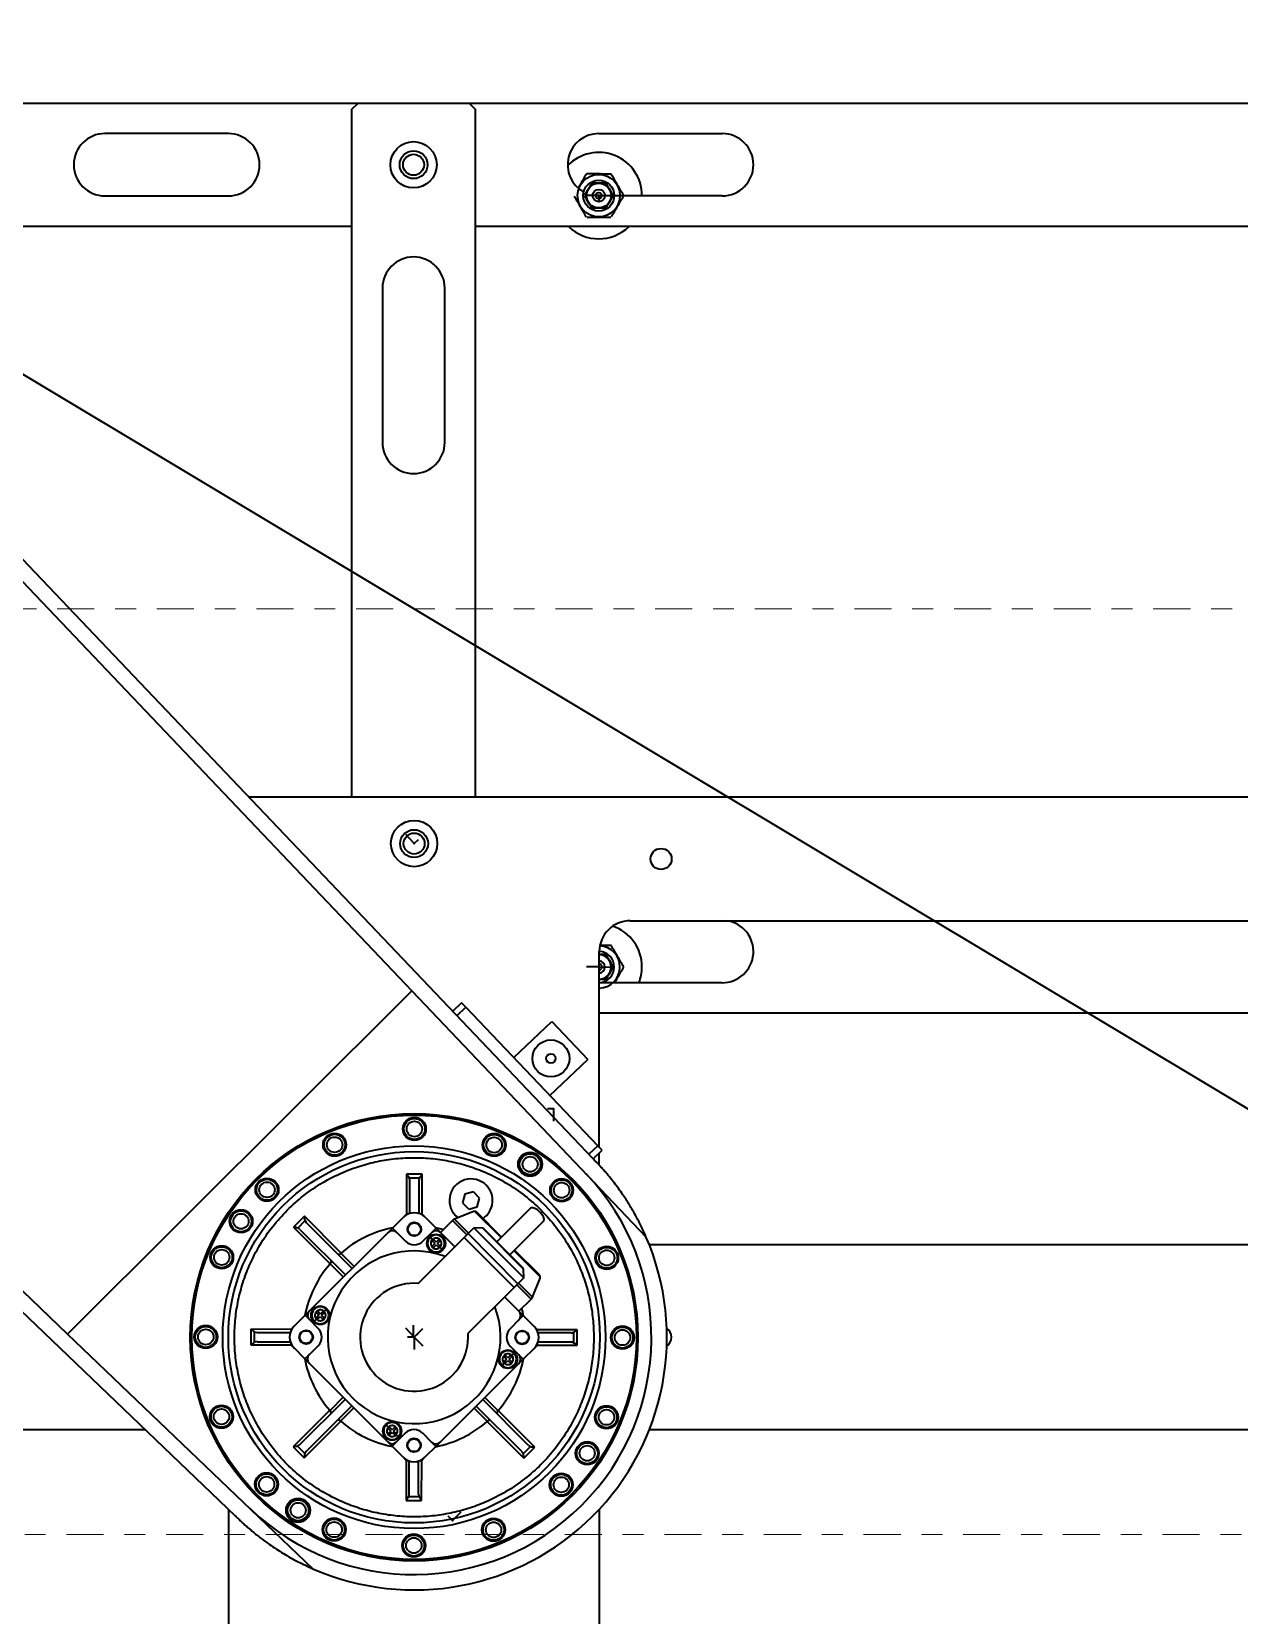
# Model space of a CAD drawing. Header units: millimetres. Extents: x -1052 to 3351, y 0 to 2015.
# Drawn here: x -244.55 to -238.76, y 1709.02 to 1716.61 of the extents above; entities that cross this region are included whole.
import ezdxf

# ---------------------------------------------------------------- set-up
doc = ezdxf.new("R2010")
doc.units = ezdxf.units.MM
doc.linetypes.add('点画线', pattern=[18, 12, -2, 2, -2])
for name, color, linetype, lineweight in [('AM_6', 2, 'Continuous', 35), ('中心线层', 7, '点画线', 18), ('粗实线层', 7, 'Continuous', 35)]:
    doc.layers.add(name, color=color, linetype=linetype, lineweight=lineweight)

# ---------------------------------------------------------------- blocks, each defined once
blk = doc.blocks.new('22_1')
at = {"layer": '中心线层', "color": 0}
for p, q in [((243891.16, 21105.41), (242885.16, 21105.41)), ((243888.16, 20805.41), (242888.16, 20805.41))]:
    blk.add_line(p, q, dxfattribs=at)
blk = doc.blocks.new('23_1')
at = {"layer": '粗实线层'}
blk.add_line((243888.16, 21405.41), (242888.16, 20805.41), dxfattribs=at)
blk.add_blockref('22_1', (0, 0), dxfattribs=at)

msp = doc.modelspace()

# ---------------------------------------------------------------- linework, layer by layer
at = {"layer": 'AM_6'}
for p, q in [((-249.2839, 1718.9037), (-242.7279, 1712.0151)), ((-241.859, 1711.2094), (-249.1962, 1718.9189)), ((-251.5831, 1717.1635), (-243.5749, 1709.4984)), ((-244.3781, 1710.3695), (-251.3946, 1717.0855)), ((-246.6759, 1716.2707), (-242.9859, 1716.2707)), ((-243.0154, 1716.2411), (-242.9859, 1716.2707)), ((-243.0154, 1712.9425), (-243.0154, 1716.2411)), ((-242.9859, 1716.2707), (-242.4534, 1716.2707)), ((-242.4534, 1716.2707), (-237.365, 1716.2707)), ((-242.4534, 1716.2707), (-242.4238, 1716.2411)), ((-242.4238, 1716.2411), (-242.4238, 1712.9425)), ((-243.6071, 1716.1242), (-244.1988, 1716.1242)), ((-241.8321, 1716.1242), (-241.2404, 1716.1242)), ((-241.8833, 1715.8566), (-241.9004, 1715.827)), ((-241.8662, 1715.8861), (-241.8833, 1715.8566)), ((-241.832, 1715.8861), (-241.8662, 1715.8861)), ((-241.7978, 1715.886), (-241.832, 1715.8861)), ((-241.7808, 1715.8564), (-241.7978, 1715.886)), ((-241.7638, 1715.8268), (-241.7808, 1715.8564)), ((-244.1988, 1715.8254), (-243.6071, 1715.8254)), ((-241.9004, 1715.827), (-241.8834, 1715.7974)), ((-241.8321, 1715.8269), (-241.8906, 1715.827)), ((-241.8834, 1715.7974), (-241.8663, 1715.7678)), ((-241.8663, 1715.7678), (-241.8322, 1715.7677)), ((-241.8321, 1715.8254), (-241.8469, 1715.8262)), ((-241.8322, 1715.7677), (-241.798, 1715.7677)), ((-241.8321, 1715.8269), (-241.8321, 1715.7976)), ((-241.8321, 1715.8269), (-241.8321, 1715.7976)), ((-241.8321, 1715.8269), (-241.7736, 1715.8268)), ((-241.8174, 1715.8254), (-241.8321, 1715.8254)), ((-241.798, 1715.7677), (-241.7809, 1715.7973)), ((-241.7809, 1715.7973), (-241.7638, 1715.8268)), ((-241.2404, 1715.8254), (-241.7582, 1715.8254)), ((-243.0154, 1715.679), (-246.1128, 1715.679)), ((-237.3945, 1715.679), (-242.4238, 1715.679)), ((-242.869, 1715.3832), (-242.869, 1714.6436)), ((-242.5702, 1714.6436), (-242.5702, 1715.3832)), ((-236.8298, 1712.9425), (-243.5084, 1712.9425)), ((-242.717, 1712.7206), (-242.7563, 1712.764)), ((-242.717, 1712.7206), (-242.6953, 1712.7403)), ((-241.6816, 1712.3508), (-237.5398, 1712.3508)), ((-241.8295, 1711.2642), (-241.8295, 1712.2029)), ((-241.7978, 1712.1881), (-241.8295, 1712.1881)), ((-241.7808, 1712.1585), (-241.7978, 1712.1881)), ((-241.8321, 1712.129), (-241.8906, 1712.129)), ((-241.8321, 1712.129), (-241.8321, 1712.0997)), ((-241.8321, 1712.129), (-241.8321, 1712.0997)), ((-241.8321, 1712.129), (-241.7736, 1712.1289)), ((-241.7809, 1712.0993), (-241.7638, 1712.1289)), ((-241.7638, 1712.1289), (-241.7808, 1712.1585)), ((-241.8295, 1712.0698), (-241.798, 1712.0697)), ((-241.2404, 1712.0535), (-241.8295, 1712.0535)), ((-241.798, 1712.0697), (-241.7809, 1712.0993)), ((-244.3781, 1710.3695), (-242.7279, 1712.0151)), ((-242.7279, 1712.0151), (-241.6058, 1710.8361)), ((-242.4892, 1711.9574), (-242.5321, 1711.9166)), ((-242.5117, 1711.8952), (-242.4688, 1711.936)), ((-242.4688, 1711.936), (-242.4892, 1711.9574)), ((-242.4688, 1711.936), (-241.8366, 1711.2717)), ((-237.3945, 1711.9071), (-241.8295, 1711.9071)), ((-242.2394, 1711.6949), (-242.0572, 1711.8683)), ((-242.0572, 1711.8683), (-241.8839, 1711.6861)), ((-242.066, 1711.5127), (-241.8839, 1711.6861)), ((-242.0489, 1711.4485), (-242.0782, 1711.4485)), ((-242.0489, 1711.4485), (-242.0489, 1711.3899)), ((-241.8366, 1711.2717), (-241.8794, 1711.2309)), ((-241.8593, 1711.2092), (-241.859, 1711.2094)), ((-241.859, 1711.2094), (-241.8162, 1711.2502)), ((-241.8162, 1711.2502), (-241.8366, 1711.2717)), ((-241.8295, 1711.1782), (-241.8295, 1711.2376)), ((-242.7528, 1711.136), (-242.7531, 1710.9445)), ((-242.6789, 1711.1359), (-242.7528, 1711.136)), ((-242.6792, 1710.9444), (-242.6789, 1711.1359)), ((-242.741, 1711.1183), (-242.6907, 1711.1182)), ((-242.7383, 1710.9475), (-242.7381, 1711.1064)), ((-242.6937, 1711.1063), (-242.6939, 1710.9474)), ((-242.4332, 1711.0507), (-242.4745, 1711.0397)), ((-242.4031, 1711.0205), (-242.4332, 1711.0507)), ((-242.4745, 1711.0397), (-242.4856, 1710.9985)), ((-242.4856, 1710.9985), (-242.4554, 1710.9683)), ((-242.4554, 1710.9683), (-242.4142, 1710.9793)), ((-242.4142, 1710.9793), (-242.4031, 1711.0205)), ((-242.3207, 1710.8118), (-242.1593, 1710.9727)), ((-243.243, 1710.9338), (-243.2954, 1710.8816)), ((-243.2745, 1710.8774), (-243.2388, 1710.9129)), ((-243.0672, 1710.7575), (-243.243, 1710.9338)), ((-243.2326, 1710.9024), (-243.0146, 1710.6838)), ((-242.8208, 1710.8771), (-242.7685, 1710.9293)), ((-242.7532, 1710.9445), (-242.7685, 1710.9293)), ((-242.7453, 1710.9449), (-242.7532, 1710.9445)), ((-242.6791, 1710.9444), (-242.687, 1710.9449)), ((-242.6639, 1710.9291), (-242.6791, 1710.9444)), ((-242.6639, 1710.9291), (-242.6116, 1710.8768)), ((-242.5327, 1710.9137), (-242.5908, 1710.8558)), ((-242.5279, 1710.9185), (-242.5327, 1710.9137)), ((-242.5327, 1710.9137), (-242.4642, 1710.8451)), ((-242.5234, 1710.9203), (-242.5279, 1710.9185)), ((-242.4323, 1710.9566), (-242.5234, 1710.9203)), ((-242.4564, 1710.853), (-242.5234, 1710.9203)), ((-242.4258, 1710.9576), (-242.3005, 1710.8319)), ((-242.2979, 1710.8345), (-242.4164, 1710.9533)), ((-242.0966, 1710.9099), (-242.258, 1710.749)), ((-243.2954, 1710.8816), (-243.1196, 1710.7053)), ((-243.264, 1710.8711), (-243.046, 1710.6525)), ((-243.2189, 1710.4802), (-242.8418, 1710.8562)), ((-242.8418, 1710.8562), (-242.8208, 1710.8771)), ((-242.8208, 1710.8771), (-242.7999, 1710.8561)), ((-242.7999, 1710.8561), (-242.7582, 1710.8142)), ((-242.6979, 1710.6121), (-242.4767, 1710.8327)), ((-242.6745, 1710.8141), (-242.6326, 1710.8559)), ((-242.6326, 1710.8559), (-242.6116, 1710.8768)), ((-242.6243, 1710.8224), (-242.6306, 1710.8161)), ((-242.6117, 1710.8098), (-242.6243, 1710.8224)), ((-242.5992, 1710.8224), (-242.6117, 1710.8098)), ((-242.6116, 1710.8768), (-242.5908, 1710.8558)), ((-242.5929, 1710.8161), (-242.5992, 1710.8224)), ((-242.5908, 1710.8558), (-242.5223, 1710.7872)), ((-242.4767, 1710.8327), (-242.4587, 1710.8507)), ((-242.4767, 1710.8327), (-242.2376, 1710.5928)), ((-242.4587, 1710.8507), (-242.4303, 1710.879)), ((-242.2195, 1710.6108), (-242.4587, 1710.8507)), ((-242.4303, 1710.879), (-242.1911, 1710.6391)), ((-242.3884, 1710.8768), (-242.4303, 1710.879)), ((-242.3884, 1710.8768), (-242.1932, 1710.6811)), ((-242.3827, 1710.874), (-242.196, 1710.6868)), ((-243.0679, 1710.7569), (-243.0672, 1710.7575)), ((-243.0049, 1710.6935), (-243.0679, 1710.7569)), ((-242.6306, 1710.8161), (-242.618, 1710.8036)), ((-242.618, 1710.8036), (-242.6306, 1710.791)), ((-242.6306, 1710.791), (-242.6243, 1710.7847)), ((-242.6243, 1710.7847), (-242.6118, 1710.7973)), ((-242.6118, 1710.7973), (-242.5992, 1710.7847)), ((-242.6055, 1710.8035), (-242.5929, 1710.8161)), ((-242.5929, 1710.791), (-242.6055, 1710.8035)), ((-242.5992, 1710.7847), (-242.5929, 1710.791)), ((-242.2378, 1710.769), (-242.1125, 1710.6434)), ((-242.1168, 1710.6528), (-242.2353, 1710.7716)), ((-237.5398, 1710.7977), (-241.5899, 1710.7977)), ((-243.1196, 1710.7053), (-243.119, 1710.706)), ((-243.119, 1710.706), (-243.0557, 1710.6428)), ((-242.1911, 1710.6391), (-242.1932, 1710.6811)), ((-242.2376, 1710.5928), (-242.4588, 1710.3722)), ((-242.2195, 1710.6108), (-242.2376, 1710.5928)), ((-242.2251, 1710.6053), (-242.1567, 1710.5367)), ((-242.1911, 1710.6391), (-242.2195, 1710.6108)), ((-242.1501, 1710.5459), (-242.2172, 1710.6131)), ((-242.1501, 1710.5459), (-242.1136, 1710.6369)), ((-242.2832, 1710.5473), (-242.2148, 1710.4787)), ((-242.2148, 1710.4787), (-242.1567, 1710.5367)), ((-242.1567, 1710.5367), (-242.1519, 1710.5414)), ((-242.1519, 1710.5414), (-242.1501, 1710.5459)), ((-243.2922, 1710.4071), (-243.2398, 1710.4593)), ((-243.2398, 1710.4593), (-243.2189, 1710.4802)), ((-243.2189, 1710.4383), (-243.2398, 1710.4593)), ((-243.1791, 1710.478), (-243.1854, 1710.4717)), ((-243.1854, 1710.4717), (-243.1729, 1710.4592)), ((-243.1729, 1710.4592), (-243.1854, 1710.4466)), ((-243.1854, 1710.4466), (-243.1792, 1710.4404)), ((-243.1792, 1710.4404), (-243.1666, 1710.4529)), ((-243.1666, 1710.4654), (-243.1791, 1710.478)), ((-243.154, 1710.478), (-243.1666, 1710.4654)), ((-243.1666, 1710.4529), (-243.1541, 1710.4403)), ((-243.1603, 1710.4592), (-243.1477, 1710.4717)), ((-243.1478, 1710.4466), (-243.1603, 1710.4592)), ((-243.1541, 1710.4403), (-243.1478, 1710.4466)), ((-243.1477, 1710.4717), (-243.154, 1710.478)), ((-242.2148, 1710.4787), (-242.1939, 1710.4578)), ((-242.1939, 1710.4578), (-242.2148, 1710.4369)), ((-242.1939, 1710.4578), (-242.1416, 1710.4054)), ((-243.2023, 1709.2442), (-244.3781, 1710.3695)), ((-243.499, 1710.392), (-243.4991, 1710.3181)), ((-243.3074, 1710.3918), (-243.499, 1710.392)), ((-243.4813, 1710.3299), (-243.4813, 1710.3802)), ((-243.4694, 1710.3772), (-243.3105, 1710.377)), ((-243.3074, 1710.3918), (-243.3079, 1710.3839)), ((-243.2922, 1710.4071), (-243.3074, 1710.3918)), ((-243.1771, 1710.3964), (-243.2189, 1710.4383)), ((-242.717, 1710.3539), (-242.7563, 1710.3973)), ((-242.7196, 1710.3539), (-242.7196, 1710.4125)), ((-242.717, 1710.3539), (-242.6755, 1710.3953)), ((-242.717, 1710.3539), (-242.6963, 1710.3746)), ((-242.717, 1710.3539), (-242.6953, 1710.3736)), ((-242.2148, 1710.4369), (-242.2567, 1710.3951)), ((-242.1264, 1710.3902), (-242.1416, 1710.4054)), ((-242.126, 1710.3822), (-242.1264, 1710.3902)), ((-241.9349, 1710.3898), (-242.1264, 1710.3901)), ((-241.9645, 1710.3751), (-242.1234, 1710.3753)), ((-241.9526, 1710.378), (-241.9527, 1710.3277)), ((-241.935, 1710.3158), (-241.9349, 1710.3898)), ((-243.4991, 1710.3181), (-243.3075, 1710.3178)), ((-243.4695, 1710.3328), (-243.3105, 1710.3326)), ((-243.308, 1710.3257), (-243.3075, 1710.3177)), ((-243.3075, 1710.3177), (-243.2923, 1710.3025)), ((-243.2401, 1710.2501), (-243.2923, 1710.3025)), ((-243.2191, 1710.271), (-243.1773, 1710.3128)), ((-242.7196, 1710.3539), (-242.7489, 1710.3539)), ((-242.717, 1710.3539), (-242.7462, 1710.3539)), ((-242.717, 1710.3539), (-242.6757, 1710.3125)), ((-242.717, 1710.3539), (-242.6963, 1710.3332)), ((-242.717, 1710.3539), (-242.717, 1710.2954)), ((-242.2568, 1710.3114), (-242.215, 1710.2695)), ((-242.1418, 1710.3008), (-242.1942, 1710.2486)), ((-242.1418, 1710.3008), (-242.1265, 1710.316)), ((-242.1265, 1710.316), (-242.1261, 1710.324)), ((-242.1265, 1710.3161), (-241.935, 1710.3158)), ((-241.9646, 1710.3307), (-242.1235, 1710.3309)), ((-243.2401, 1710.2501), (-243.2191, 1710.271)), ((-243.2192, 1710.2291), (-243.2401, 1710.2501)), ((-242.8432, 1709.8521), (-243.2192, 1710.2291)), ((-242.2151, 1710.2277), (-242.5922, 1709.8517)), ((-242.2799, 1710.2675), (-242.2862, 1710.2613)), ((-242.2862, 1710.2613), (-242.2737, 1710.2487)), ((-242.2737, 1710.2487), (-242.2862, 1710.2362)), ((-242.2862, 1710.2362), (-242.28, 1710.2299)), ((-242.28, 1710.2299), (-242.2674, 1710.2424)), ((-242.2674, 1710.255), (-242.2799, 1710.2675)), ((-242.2548, 1710.2675), (-242.2674, 1710.255)), ((-242.2674, 1710.2424), (-242.2549, 1710.2299)), ((-242.2611, 1710.2487), (-242.2485, 1710.2612)), ((-242.2486, 1710.2361), (-242.2611, 1710.2487)), ((-242.2549, 1710.2299), (-242.2486, 1710.2361)), ((-242.2485, 1710.2612), (-242.2548, 1710.2675)), ((-242.1942, 1710.2486), (-242.2151, 1710.2277)), ((-242.215, 1710.2695), (-242.1942, 1710.2486)), ((-243.0565, 1710.066), (-243.12, 1710.003)), ((-242.315, 1710.0019), (-242.3782, 1710.065)), ((-243.1206, 1710.0037), (-243.2969, 1709.8279)), ((-243.2655, 1709.8384), (-243.0469, 1710.0563)), ((-243.2341, 1709.8069), (-243.0155, 1710.0249)), ((-243.12, 1710.003), (-243.1206, 1710.0037)), ((-243.069, 1709.9519), (-243.0059, 1710.0152)), ((-242.4291, 1710.0144), (-242.3661, 1709.9509)), ((-242.2014, 1709.8055), (-242.4194, 1710.024)), ((-242.17, 1709.8368), (-242.3879, 1710.0554)), ((-242.3144, 1710.0026), (-242.315, 1710.0019)), ((-242.1386, 1709.8263), (-242.3144, 1710.0026)), ((-244.0051, 1709.9102), (-247.8941, 1709.9102)), ((-243.2446, 1709.7756), (-243.0684, 1709.9513)), ((-243.0684, 1709.9513), (-243.069, 1709.9519)), ((-242.8347, 1709.9232), (-242.841, 1709.9169)), ((-242.841, 1709.9169), (-242.8285, 1709.9043)), ((-242.8222, 1709.9106), (-242.8347, 1709.9232)), ((-242.8096, 1709.9231), (-242.8222, 1709.9106)), ((-242.8159, 1709.9043), (-242.8034, 1709.9169)), ((-242.8034, 1709.9169), (-242.8096, 1709.9231)), ((-242.3661, 1709.9509), (-242.3667, 1709.9503)), ((-242.3667, 1709.9503), (-242.191, 1709.7741)), ((-237.5398, 1709.9102), (-241.5899, 1709.9102)), ((-242.8223, 1709.8311), (-242.8432, 1709.8521)), ((-242.8285, 1709.9043), (-242.8411, 1709.8918)), ((-242.8411, 1709.8918), (-242.8348, 1709.8855)), ((-242.8348, 1709.8855), (-242.8222, 1709.8981)), ((-242.8014, 1709.852), (-242.8223, 1709.8311)), ((-242.8222, 1709.8981), (-242.8097, 1709.8855)), ((-242.8034, 1709.8918), (-242.8159, 1709.9043)), ((-242.8097, 1709.8855), (-242.8034, 1709.8918)), ((-242.7595, 1709.8938), (-242.8014, 1709.852)), ((-242.634, 1709.8518), (-242.6758, 1709.8937)), ((-242.6131, 1709.8308), (-242.634, 1709.8518)), ((-242.5922, 1709.8517), (-242.6131, 1709.8308)), ((-243.2969, 1709.8279), (-243.2446, 1709.7756)), ((-243.2404, 1709.7964), (-243.276, 1709.8321)), ((-242.7701, 1709.7787), (-242.8223, 1709.8311)), ((-242.7701, 1709.7787), (-242.7549, 1709.7635)), ((-242.7548, 1709.7635), (-242.7551, 1709.5719)), ((-242.7549, 1709.7635), (-242.7469, 1709.763)), ((-242.7402, 1709.6015), (-242.74, 1709.7604)), ((-242.6959, 1709.6015), (-242.6956, 1709.7604)), ((-242.6887, 1709.7629), (-242.6808, 1709.7634)), ((-242.6811, 1709.5718), (-242.6808, 1709.7634)), ((-242.6808, 1709.7634), (-242.6655, 1709.7786)), ((-242.6131, 1709.8308), (-242.6655, 1709.7786)), ((-242.1595, 1709.8305), (-242.1951, 1709.795)), ((-242.191, 1709.7741), (-242.1386, 1709.8263)), ((-242.7551, 1709.5719), (-242.6811, 1709.5718)), ((-242.6929, 1709.5896), (-242.7432, 1709.5897)), ((-241.8295, 1709.5296), (-241.8295, 1708.505)), ((-243.6045, 1708.505), (-243.6045, 1709.5267)), ((-243.5749, 1709.4984), (-243.5747, 1709.4987)), ((-242.5324, 1709.4751), (-242.5531, 1709.4958)), ((-242.5324, 1709.4751), (-242.491, 1709.5164))]:
    msp.add_line(p, q, dxfattribs=at)
for points in [[(-241.8893, 1715.8463), (-241.8864, 1715.8532), (-241.8773, 1715.8669)], [(-241.8439, 1715.8861), (-241.8275, 1715.8871), (-241.8201, 1715.8861)], [(-241.7867, 1715.8667), (-241.7822, 1715.8608), (-241.7749, 1715.8461)], [(-241.8774, 1715.7871), (-241.8865, 1715.8008), (-241.8893, 1715.8077)], [(-241.8203, 1715.7677), (-241.8277, 1715.7667), (-241.8441, 1715.7678)], [(-241.7749, 1715.8075), (-241.7823, 1715.7928), (-241.7869, 1715.787)], [(-241.8295, 1712.1893), (-241.8275, 1712.1891), (-241.8201, 1712.1881)], [(-241.7867, 1712.1688), (-241.7822, 1712.1629), (-241.7749, 1712.1482)], [(-241.8203, 1712.0698), (-241.8277, 1712.0688), (-241.8295, 1712.0687)], [(-241.7749, 1712.1096), (-241.7823, 1712.0949), (-241.7869, 1712.089)], [(-242.1148, 1710.9544), (-242.1263, 1710.9644), (-242.138, 1710.9715), (-242.1485, 1710.9751), (-242.1565, 1710.9745), (-242.1593, 1710.9727)], [(-242.0966, 1710.9099), (-242.0948, 1710.9126), (-242.0942, 1710.9206), (-242.0977, 1710.9311), (-242.1049, 1710.9429), (-242.1148, 1710.9544)], [(-242.5769, 1710.8696), (-242.5939, 1710.874), (-242.613, 1710.8781)], [(-242.1925, 1710.4564), (-242.1966, 1710.4755), (-242.2009, 1710.4926)]]:
    msp.add_lwpolyline(points, dxfattribs=at)
for centre, radius in [((-242.7196, 1715.9748), 0.1109), ((-242.7196, 1715.9748), 0.0666), ((-242.7196, 1715.9748), 0.0503), ((-241.8321, 1715.8269), 0.1016), ((-241.8321, 1715.8269), 0.074), ((-241.8321, 1715.8269), 0.0592), ((-241.8321, 1715.8269), 0.0296), ((-241.8321, 1715.8269), 0.0148), ((-242.717, 1712.7206), 0.1109), ((-242.717, 1712.7206), 0.0666), ((-242.717, 1712.7206), 0.0503), ((-241.5336, 1712.6467), 0.0503), ((-242.0616, 1711.6905), 0.0888), ((-242.0616, 1711.6905), 0.0222), ((-242.717, 1710.3539), 1.0724), ((-242.717, 1710.3539), 1.065), ((-242.7156, 1711.3524), 0.0555), ((-242.7156, 1711.3524), 0.0503), ((-242.7156, 1711.3524), 0.037), ((-243.0978, 1711.2769), 0.0555), ((-243.0978, 1711.2769), 0.0503), ((-243.0978, 1711.2769), 0.037), ((-242.3336, 1711.2758), 0.0555), ((-242.3336, 1711.2758), 0.0503), ((-242.3336, 1711.2758), 0.037), ((-242.717, 1710.3539), 0.9171), ((-242.717, 1710.3539), 0.8901), ((-242.1611, 1711.1833), 0.0577), ((-242.1611, 1711.1833), 0.0503), ((-242.1611, 1711.1833), 0.0364), ((-243.422, 1711.061), 0.0555), ((-243.422, 1711.061), 0.0503), ((-243.422, 1711.061), 0.037), ((-242.01, 1711.0589), 0.0555), ((-242.01, 1711.0589), 0.0503), ((-242.01, 1711.0589), 0.037), ((-243.5464, 1710.9098), 0.0555), ((-243.5464, 1710.9098), 0.0503), ((-243.5464, 1710.9098), 0.0364), ((-242.7162, 1710.8717), 0.0333), ((-242.7162, 1710.8717), 0.0306), ((-242.6117, 1710.8035), 0.0444), ((-243.6389, 1710.7373), 0.0555), ((-243.6389, 1710.7373), 0.0503), ((-243.6389, 1710.7373), 0.037), ((-241.794, 1710.7347), 0.0555), ((-241.794, 1710.7347), 0.0503), ((-241.794, 1710.7347), 0.037), ((-243.1666, 1710.4592), 0.0444), ((-243.7154, 1710.3554), 0.0555), ((-243.7154, 1710.3554), 0.0503), ((-243.7154, 1710.3554), 0.037), ((-243.2347, 1710.3547), 0.0333), ((-243.2347, 1710.3547), 0.0306), ((-242.1993, 1710.3532), 0.0333), ((-242.1993, 1710.3532), 0.0306), ((-241.7185, 1710.3525), 0.0555), ((-241.7185, 1710.3525), 0.0503), ((-241.7185, 1710.3525), 0.037), ((-242.2674, 1710.2487), 0.0444), ((-243.64, 1709.9732), 0.0555), ((-243.64, 1709.9732), 0.0503), ((-243.64, 1709.9732), 0.037), ((-241.7951, 1709.9705), 0.0555), ((-241.7951, 1709.9705), 0.0503), ((-241.7951, 1709.9705), 0.037), ((-242.8222, 1709.9043), 0.0444), ((-242.7177, 1709.8362), 0.0333), ((-242.7177, 1709.8362), 0.0306), ((-241.8876, 1709.798), 0.0555), ((-241.8876, 1709.798), 0.0503), ((-241.8876, 1709.798), 0.0364), ((-243.424, 1709.6489), 0.0555), ((-243.424, 1709.6489), 0.0503), ((-243.424, 1709.6489), 0.037), ((-242.012, 1709.6469), 0.0555), ((-242.012, 1709.6469), 0.0503), ((-242.012, 1709.6469), 0.037), ((-243.2729, 1709.5245), 0.0577), ((-243.2729, 1709.5245), 0.0503), ((-243.2729, 1709.5245), 0.0364), ((-243.1004, 1709.432), 0.0555), ((-243.1004, 1709.432), 0.0503), ((-243.1004, 1709.432), 0.037), ((-242.3362, 1709.4309), 0.0555), ((-242.3362, 1709.4309), 0.0503), ((-242.3362, 1709.4309), 0.037), ((-242.7184, 1709.3555), 0.0555), ((-242.7184, 1709.3555), 0.0503), ((-242.7184, 1709.3555), 0.037)]:
    msp.add_circle(centre, radius, dxfattribs=at)
for centre, radius, start, end in [((-244.1988, 1715.9748), 0.1494, 90, 270), ((-243.6071, 1715.9748), 0.1494, 270, 90), ((-241.8321, 1715.9748), 0.1494, 90, 241.19767), ((-241.2404, 1715.9748), 0.1494, 270, 90), ((-241.8321, 1715.8269), 0.2071, 359.91735, 136.14613), ((-241.8321, 1715.8269), 0.1183, 118.87238, 120.96233), ((-241.8321, 1715.8269), 0.1183, 58.87238, 60.96233), ((-241.8321, 1715.8269), 0.1183, 358.87238, 0.96233), ((-241.8321, 1715.8269), 0.2071, 225.58473, 314.41527), ((-242.7196, 1715.3832), 0.1494, 0, 180), ((-242.7196, 1714.6436), 0.1494, 180, 0), ((-241.6816, 1712.2029), 0.1479, 90, 180), ((-241.2404, 1712.2029), 0.1494, 270, 81.92683), ((-241.8321, 1712.129), 0.2071, 359.91735, 71.14521), ((-241.8321, 1712.129), 0.1016, 271.4797, 87.06399), ((-241.8321, 1712.129), 0.074, 359.91735, 87.96709), ((-241.8321, 1712.129), 0.0592, 359.91735, 87.45857), ((-241.8321, 1712.129), 0.1183, 58.87238, 60.96233), ((-241.8321, 1712.129), 0.0296, 359.91735, 84.91211), ((-241.8321, 1712.129), 0.0148, 359.91735, 79.78355), ((-241.8321, 1712.129), 0.0592, 272.54143, 359.91735), ((-241.8321, 1712.129), 0.0296, 275.08788, 359.91735), ((-241.8321, 1712.129), 0.0148, 280.21645, 359.91735), ((-241.8321, 1712.129), 0.074, 272.03291, 359.91735), ((-241.8321, 1712.129), 0.1183, 358.87238, 0.96233), ((-241.8321, 1712.129), 0.2071, 338.63634, 359.91735), ((-242.717, 1710.3539), 1.1373, 226.25419, 43.58285), ((-242.4443, 1711.0095), 0.1035, 44.91852, 232.92502), ((-242.4443, 1711.0095), 0.1035, 303.8305, 44.91852), ((-242.7162, 1710.8769), 0.074, 44.91852, 134.91852), ((-242.4268, 1710.9428), 0.0148, 86.10444, 111.71993), ((-242.4268, 1710.9428), 0.0148, 44.91852, 86.10444), ((-242.717, 1710.3539), 1.2113, 246.37985, 23.45719), ((-242.717, 1710.3539), 0.5344, 101.05949, 130.95043), ((-242.8209, 1710.8352), 0.0296, 44.91852, 134.91852), ((-242.6117, 1710.8035), 0.0407, 134.91852, 314.91852), ((-242.6117, 1710.8035), 0.0407, 314.91852, 134.91852), ((-242.6117, 1710.8349), 0.0296, 44.91852, 134.91852), ((-242.717, 1710.3539), 0.4142, 69.05607, 20.78097), ((-242.7163, 1710.856), 0.0592, 224.91852, 314.91852), ((-242.717, 1710.3539), 0.5344, 138.88661, 168.77754), ((-242.717, 1710.3539), 0.2589, 85.78403, 4.05301), ((-242.1273, 1710.6424), 0.0148, 3.73259, 44.91852), ((-242.1273, 1710.6424), 0.0148, 338.11711, 3.73259), ((-243.198, 1710.4592), 0.0296, 134.91852, 224.91852), ((-243.1666, 1710.4592), 0.0407, 44.91852, 224.91852), ((-243.1666, 1710.4592), 0.0407, 224.91852, 44.91852), ((-242.2357, 1710.4578), 0.0296, 314.91852, 44.91852), ((-243.2399, 1710.3547), 0.074, 134.91852, 224.91852), ((-243.219, 1710.3547), 0.0592, 314.91852, 44.91852), ((-242.2149, 1710.3532), 0.0592, 134.91852, 224.91852), ((-242.194, 1710.3532), 0.074, 314.91852, 44.91852), ((-241.5336, 1710.3539), 0.0503, 0, 57.29568), ((-242.2674, 1710.2487), 0.0407, 44.91852, 224.91852), ((-241.5336, 1710.3539), 0.0503, 302.70432, 360), ((-242.717, 1710.3539), 0.5344, 191.05949, 220.95043), ((-243.1983, 1710.25), 0.0296, 134.91852, 224.91852), ((-242.717, 1710.3539), 0.5344, 318.88661, 348.77754), ((-242.2674, 1710.2487), 0.0407, 224.91852, 44.91852), ((-242.236, 1710.2487), 0.0296, 314.91852, 44.91852), ((-242.717, 1710.3539), 0.5344, 228.88661, 258.77754), ((-242.8222, 1709.9043), 0.0407, 134.91852, 314.91852), ((-242.8222, 1709.9043), 0.0407, 314.91852, 134.91852), ((-242.7177, 1709.8519), 0.0592, 44.91852, 134.91852), ((-242.717, 1710.3539), 0.5344, 281.05949, 310.95043), ((-242.8223, 1709.873), 0.0296, 224.91852, 314.91852), ((-242.6131, 1709.8727), 0.0296, 224.91852, 314.91852), ((-242.7177, 1709.831), 0.074, 224.91852, 314.91852)]:
    msp.add_arc(centre, radius, start, end, dxfattribs=at)
for centre, major_axis, ratio, start_param, end_param in [((-242.7529, 1711.1064), (0, -0.0198), 0.748866, 1.570796, 2.215386), ((-242.6789, 1711.1063), (0, -0.0198), 0.748866, 4.067799, 4.712389), ((-243.2221, 1710.9129), (0.0139, -0.014), 0.748866, 4.067799, 4.712389), ((-243.2745, 1710.8606), (0.0139, -0.014), 0.748866, 1.570796, 2.215386), ((-242.3888, 1710.8592), (0, -0.0176), 0.640179, 2.572152, 3.108894), ((-242.2108, 1710.6807), (-0.0176, 0), 0.640179, 3.174291, 3.711033), ((-243.4694, 1710.392), (-0.0198, 0), 0.748866, 0.926206, 1.570796), ((-241.9645, 1710.3898), (-0.0198, 0), 0.748866, 1.570796, 2.215386), ((-243.4695, 1710.318), (-0.0198, 0), 0.748866, 4.712389, 5.356979), ((-241.9646, 1710.3159), (-0.0198, 0), 0.748866, 4.067799, 4.712389), ((-243.2759, 1709.8488), (-0.014, -0.0139), 0.748866, 0.926206, 1.570796), ((-242.1595, 1709.8472), (0.0139, -0.014), 0.748866, 4.712389, 5.356979), ((-243.2237, 1709.7965), (-0.014, -0.0139), 0.748866, 4.712389, 5.356979), ((-242.2119, 1709.795), (0.0139, -0.014), 0.748866, 0.926206, 1.570796), ((-242.755, 1709.6016), (0, -0.0198), 0.748866, 0.926206, 1.570796), ((-242.6811, 1709.6014), (0, -0.0198), 0.748866, 4.712389, 5.356979)]:
    msp.add_ellipse(centre, major_axis=major_axis, ratio=ratio, start_param=start_param, end_param=end_param, dxfattribs=at)
for points, knots in [([(-241.893, 1715.9284), (-241.8975, 1715.9205), (-241.9066, 1715.9048), (-241.9197, 1715.8822), (-241.9276, 1715.8685), (-241.9307, 1715.8633)], [0, 0, 0, 0, 1.940467, 3.887606, 5.082712, 5.082712, 5.082712, 5.082712]), ([(-241.7747, 1715.9304), (-241.7838, 1715.9304), (-241.8021, 1715.9304), (-241.832, 1715.9305), (-241.8618, 1715.9305), (-241.8801, 1715.9305), (-241.8892, 1715.9305)], [0, 0, 0, 0, 1.940476, 3.874383, 5.805976, 7.745967, 7.745967, 7.745967, 7.745967]), ([(-241.7138, 1715.8289), (-241.7183, 1715.8368), (-241.7274, 1715.8525), (-241.7423, 1715.8784), (-241.7572, 1715.9044), (-241.7663, 1715.9202), (-241.7709, 1715.9282)], [0, 0, 0, 0, 1.927165, 3.860956, 5.794003, 7.745967, 7.745967, 7.745967, 7.745967]), ([(-241.9504, 1715.8249), (-241.9459, 1715.8171), (-241.9368, 1715.8013), (-241.9219, 1715.7754), (-241.907, 1715.7495), (-241.8979, 1715.7336), (-241.8933, 1715.7256)], [0, 0, 0, 0, 1.927165, 3.860956, 5.794003, 7.745967, 7.745967, 7.745967, 7.745967]), ([(-241.7712, 1715.7254), (-241.7667, 1715.7333), (-241.7575, 1715.749), (-241.7426, 1715.7748), (-241.7276, 1715.8008), (-241.7184, 1715.8166), (-241.7138, 1715.8246)], [0, 0, 0, 0, 1.927165, 3.860956, 5.794003, 7.745967, 7.745967, 7.745967, 7.745967]), ([(-241.8895, 1715.7235), (-241.8804, 1715.7234), (-241.8621, 1715.7234), (-241.8323, 1715.7234), (-241.8024, 1715.7233), (-241.7841, 1715.7233), (-241.775, 1715.7233)], [0, 0, 0, 0, 1.939991, 3.871584, 5.805491, 7.745967, 7.745967, 7.745967, 7.745967]), ([(-241.7747, 1712.2324), (-241.7838, 1712.2324), (-241.7995, 1712.2325), (-241.8167, 1712.2325), (-241.8239, 1712.2325)], [0, 0, 0, 0, 1.931372, 3.326684, 3.326684, 3.326684, 3.326684]), ([(-241.7138, 1712.1309), (-241.7183, 1712.1388), (-241.7274, 1712.1546), (-241.7423, 1712.1804), (-241.7572, 1712.2064), (-241.7663, 1712.2223), (-241.7709, 1712.2303)], [0, 0, 0, 0, 1.927165, 3.860956, 5.794003, 7.745967, 7.745967, 7.745967, 7.745967]), ([(-241.7561, 1712.0535), (-241.7516, 1712.0613), (-241.7422, 1712.0775), (-241.7276, 1712.1028), (-241.7184, 1712.1187), (-241.7138, 1712.1266)], [0, 0, 0, 0, 1.790828, 3.741845, 5.711953, 5.711953, 5.711953, 5.711953]), ([(-243.3249, 1710.9636), (-243.3488, 1710.938), (-243.3974, 1710.886), (-243.4582, 1710.7962), (-243.5052, 1710.7052), (-243.5386, 1710.6161), (-243.561, 1710.5313), (-243.5748, 1710.4441), (-243.5795, 1710.3552), (-243.575, 1710.2662), (-243.5615, 1710.1789), (-243.5394, 1710.0941), (-243.5061, 1710.0049), (-243.4596, 1709.9137), (-243.3985, 1709.8242), (-243.3282, 1709.7445), (-243.2487, 1709.6739), (-243.1593, 1709.6126), (-243.0682, 1709.5658), (-242.9791, 1709.5323), (-242.8944, 1709.5099), (-242.8071, 1709.4962), (-242.7182, 1709.4914), (-242.6293, 1709.4959), (-242.542, 1709.5094), (-242.4572, 1709.5315), (-242.368, 1709.5648), (-242.2767, 1709.6113), (-242.1872, 1709.6724), (-242.1075, 1709.7428), (-242.037, 1709.8222), (-241.9756, 1709.9116), (-241.9288, 1710.0027), (-241.8953, 1710.0918), (-241.873, 1710.1765), (-241.8592, 1710.2638), (-241.8545, 1710.3527), (-241.8589, 1710.4416), (-241.8725, 1710.5289), (-241.8946, 1710.6137), (-241.9278, 1710.7029), (-241.9743, 1710.7942), (-242.0355, 1710.8837), (-242.1058, 1710.9634), (-242.1853, 1711.0339), (-242.2746, 1711.0953), (-242.3657, 1711.1421), (-242.4548, 1711.1756), (-242.5396, 1711.198), (-242.6268, 1711.2117), (-242.7158, 1711.2164), (-242.8047, 1711.212), (-242.892, 1711.1985), (-242.9768, 1711.1763), (-243.066, 1711.1431), (-243.1571, 1711.0965), (-243.2472, 1711.0359), (-243.2993, 1710.9874), (-243.3249, 1710.9636)], [0, 0, 0, 0, 7.096797, 14.413663, 21.935635, 27.816551, 33.69694, 39.686664, 45.708417, 51.730171, 57.719895, 63.600811, 69.4812, 77.003638, 84.320391, 91.416834, 98.513749, 105.830496, 113.352468, 119.233384, 125.113773, 131.103497, 137.12525, 143.147004, 149.136728, 155.017644, 160.898033, 168.420471, 175.737224, 182.833667, 189.930582, 197.24733, 204.769301, 210.650217, 216.530606, 222.52033, 228.542084, 234.563837, 240.553561, 246.434477, 252.314866, 259.837304, 267.154057, 274.2505, 281.347415, 288.664163, 296.186134, 302.06705, 307.947439, 313.937163, 319.958917, 325.98067, 331.970394, 337.85131, 343.731699, 351.254137, 358.570772, 365.667332, 365.667332, 365.667332, 365.667332]), ([(-241.6058, 1710.8361), (-241.6139, 1710.8541), (-241.6304, 1710.8905), (-241.6585, 1710.9437), (-241.6889, 1710.9953), (-241.7174, 1711.0386), (-241.7428, 1711.074), (-241.7644, 1711.1024), (-241.7817, 1711.1237), (-241.7944, 1711.1388), (-241.802, 1711.1477), (-241.8099, 1711.1567), (-241.8177, 1711.1654), (-241.8258, 1711.1743), (-241.8333, 1711.1824), (-241.8398, 1711.1892), (-241.8459, 1711.1956), (-241.852, 1711.2019), (-241.8568, 1711.2068), (-241.8593, 1711.2092)], [0, 0, 0, 0, 3.930067, 7.974308, 12.046946, 16.027692, 18.501154, 20.926213, 23.338843, 24.122926, 24.958646, 25.740459, 26.591145, 27.363052, 28.198991, 28.84562, 29.269592, 29.965834, 30.671882, 30.671882, 30.671882, 30.671882]), ([(-242.7528, 1711.136), (-242.7528, 1711.136), (-242.75, 1711.132), (-242.7455, 1711.1257), (-242.7422, 1711.1202), (-242.741, 1711.1183)], [0, 0, 0, 0, 0.008539, 0.955293, 1.44139, 1.44139, 1.44139, 1.44139]), ([(-242.6907, 1711.1182), (-242.689, 1711.121), (-242.6855, 1711.1266), (-242.6811, 1711.1328), (-242.6789, 1711.1359), (-242.6789, 1711.1359)], [0, 0, 0, 0, 0.706583, 1.432773, 1.441306, 1.441306, 1.441306, 1.441306]), ([(-243.2388, 1710.9129), (-243.2396, 1710.9161), (-243.2411, 1710.9225), (-243.2423, 1710.93), (-243.243, 1710.9338), (-243.243, 1710.9338)], [0, 0, 0, 0, 0.706583, 1.432773, 1.441306, 1.441306, 1.441306, 1.441306]), ([(-243.2745, 1710.8774), (-243.2777, 1710.8782), (-243.2841, 1710.8797), (-243.2916, 1710.8809), (-243.2953, 1710.8816), (-243.2954, 1710.8816)], [0, 0, 0, 0, 0.706583, 1.432773, 1.441306, 1.441306, 1.441306, 1.441306]), ([(-242.6405, 1710.8323), (-242.6403, 1710.8322), (-242.6399, 1710.8318), (-242.6371, 1710.8289), (-242.6336, 1710.8254), (-242.6312, 1710.823), (-242.63, 1710.8219)], [0, 0, 0, 0, 0.2702613, 0.5624294, 0.7897364, 1, 1, 1, 1]), ([(-242.63, 1710.8219), (-242.6316, 1710.82), (-242.6352, 1710.8158), (-242.6375, 1710.8085), (-242.6378, 1710.8017), (-242.6367, 1710.7959), (-242.6342, 1710.7902), (-242.6303, 1710.7851), (-242.6252, 1710.7811), (-242.6195, 1710.7786), (-242.6137, 1710.7775), (-242.6068, 1710.7778), (-242.5996, 1710.78), (-242.5953, 1710.7836), (-242.5935, 1710.7852)], [0, 0, 0, 0, 0.496078, 1.123572, 1.490785, 1.889083, 2.311182, 2.74627, 3.181359, 3.603457, 4.001756, 4.368969, 4.996463, 5.492541, 5.492541, 5.492541, 5.492541]), ([(-242.5935, 1710.7852), (-242.5919, 1710.7871), (-242.5883, 1710.7913), (-242.586, 1710.7985), (-242.5857, 1710.8054), (-242.5868, 1710.8112), (-242.5893, 1710.8169), (-242.5932, 1710.822), (-242.5983, 1710.826), (-242.604, 1710.8285), (-242.6098, 1710.8296), (-242.6167, 1710.8293), (-242.6239, 1710.827), (-242.6281, 1710.8235), (-242.63, 1710.8219)], [0, 0, 0, 0, 0.496078, 1.123572, 1.490785, 1.889083, 2.311182, 2.74627, 3.181359, 3.603457, 4.001756, 4.368969, 4.996463, 5.492541, 5.492541, 5.492541, 5.492541]), ([(-243.0844, 1710.7538), (-243.0835, 1710.7531), (-243.0817, 1710.7518), (-243.0781, 1710.7517), (-243.075, 1710.7525), (-243.0724, 1710.7536), (-243.07, 1710.7551), (-243.0686, 1710.7563), (-243.0679, 1710.7569)], [0, 0, 0, 0, 0.310453, 0.620057, 0.788985, 0.947168, 1.096063, 1.23742, 1.23742, 1.23742, 1.23742]), ([(-242.5935, 1710.7852), (-242.592, 1710.7837), (-242.5889, 1710.7806), (-242.5854, 1710.7771), (-242.5834, 1710.7751), (-242.5831, 1710.7748), (-242.583, 1710.7747)], [0, 0, 0, 0, 0.2702613, 0.5624294, 0.7897364, 1, 1, 1, 1]), ([(-243.119, 1710.706), (-243.1184, 1710.7067), (-243.1171, 1710.7081), (-243.1157, 1710.7105), (-243.1145, 1710.713), (-243.1137, 1710.7162), (-243.1138, 1710.7197), (-243.1151, 1710.7215), (-243.1158, 1710.7225)], [0, 0, 0, 0, 0.141297, 0.290133, 0.448253, 0.617114, 0.926737, 1.237416, 1.237416, 1.237416, 1.237416]), ([(-243.1954, 1710.4304), (-243.1952, 1710.4306), (-243.1948, 1710.431), (-243.192, 1710.4338), (-243.1885, 1710.4374), (-243.1861, 1710.4397), (-243.1849, 1710.4409)], [0, 0, 0, 0, 0.2702613, 0.5624294, 0.7897364, 1, 1, 1, 1]), ([(-243.1483, 1710.4774), (-243.1501, 1710.479), (-243.1544, 1710.4826), (-243.1616, 1710.4849), (-243.1685, 1710.4852), (-243.1743, 1710.4841), (-243.18, 1710.4816), (-243.1851, 1710.4777), (-243.189, 1710.4726), (-243.1915, 1710.4669), (-243.1926, 1710.4611), (-243.1923, 1710.4543), (-243.1901, 1710.447), (-243.1865, 1710.4428), (-243.1849, 1710.4409)], [0, 0, 0, 0, 0.496078, 1.123572, 1.490785, 1.889083, 2.311182, 2.74627, 3.181359, 3.603457, 4.001756, 4.368969, 4.996463, 5.492541, 5.492541, 5.492541, 5.492541]), ([(-243.1849, 1710.4409), (-243.183, 1710.4393), (-243.1788, 1710.4357), (-243.1716, 1710.4334), (-243.1647, 1710.4331), (-243.1589, 1710.4342), (-243.1532, 1710.4367), (-243.1481, 1710.4407), (-243.1442, 1710.4457), (-243.1416, 1710.4514), (-243.1406, 1710.4572), (-243.1408, 1710.4641), (-243.1431, 1710.4713), (-243.1467, 1710.4756), (-243.1483, 1710.4774)], [0, 0, 0, 0, 0.496078, 1.123572, 1.490785, 1.889083, 2.311182, 2.74627, 3.181359, 3.603457, 4.001756, 4.368969, 4.996463, 5.492541, 5.492541, 5.492541, 5.492541]), ([(-243.1483, 1710.4774), (-243.1468, 1710.4789), (-243.1437, 1710.482), (-243.1402, 1710.4855), (-243.1381, 1710.4876), (-243.1379, 1710.4878), (-243.1378, 1710.4879)], [0, 0, 0, 0, 0.2702613, 0.5624294, 0.7897364, 1, 1, 1, 1]), ([(-243.4813, 1710.3802), (-243.484, 1710.3819), (-243.4897, 1710.3854), (-243.4958, 1710.3898), (-243.4989, 1710.392), (-243.499, 1710.392)], [0, 0, 0, 0, 0.706583, 1.432773, 1.441306, 1.441306, 1.441306, 1.441306]), ([(-241.9526, 1710.378), (-241.9498, 1710.3797), (-241.9442, 1710.3832), (-241.938, 1710.3876), (-241.9349, 1710.3898), (-241.9349, 1710.3898)], [0, 0, 0, 0, 0.706583, 1.432773, 1.441306, 1.441306, 1.441306, 1.441306]), ([(-243.4813, 1710.3299), (-243.4841, 1710.3282), (-243.4898, 1710.3247), (-243.4959, 1710.3203), (-243.499, 1710.3181), (-243.4991, 1710.3181)], [0, 0, 0, 0, 0.706583, 1.432773, 1.441306, 1.441306, 1.441306, 1.441306]), ([(-241.9527, 1710.3277), (-241.9499, 1710.326), (-241.9443, 1710.3225), (-241.9381, 1710.3181), (-241.935, 1710.3159), (-241.935, 1710.3158)], [0, 0, 0, 0, 0.706583, 1.432773, 1.441306, 1.441306, 1.441306, 1.441306]), ([(-242.2857, 1710.2304), (-242.2872, 1710.2289), (-242.2903, 1710.2259), (-242.2938, 1710.2224), (-242.2958, 1710.2203), (-242.2961, 1710.2201), (-242.2962, 1710.22)], [0, 0, 0, 0, 0.2702613, 0.5624294, 0.7897364, 1, 1, 1, 1]), ([(-242.249, 1710.267), (-242.2509, 1710.2686), (-242.2552, 1710.2722), (-242.2624, 1710.2745), (-242.2693, 1710.2747), (-242.2751, 1710.2737), (-242.2808, 1710.2712), (-242.2858, 1710.2672), (-242.2898, 1710.2622), (-242.2923, 1710.2565), (-242.2934, 1710.2507), (-242.2931, 1710.2438), (-242.2909, 1710.2366), (-242.2873, 1710.2323), (-242.2857, 1710.2304)], [0, 0, 0, 0, 0.496078, 1.123572, 1.490785, 1.889083, 2.311182, 2.74627, 3.181359, 3.603457, 4.001756, 4.368969, 4.996463, 5.492541, 5.492541, 5.492541, 5.492541]), ([(-242.2857, 1710.2304), (-242.2838, 1710.2288), (-242.2796, 1710.2252), (-242.2724, 1710.223), (-242.2655, 1710.2227), (-242.2597, 1710.2237), (-242.254, 1710.2262), (-242.2489, 1710.2302), (-242.245, 1710.2352), (-242.2424, 1710.2409), (-242.2414, 1710.2468), (-242.2416, 1710.2536), (-242.2439, 1710.2609), (-242.2475, 1710.2651), (-242.249, 1710.267)], [0, 0, 0, 0, 0.496078, 1.123572, 1.490785, 1.889083, 2.311182, 2.74627, 3.181359, 3.603457, 4.001756, 4.368969, 4.996463, 5.492541, 5.492541, 5.492541, 5.492541]), ([(-242.2386, 1710.2774), (-242.2388, 1710.2772), (-242.2391, 1710.2769), (-242.242, 1710.274), (-242.2455, 1710.2705), (-242.2479, 1710.2681), (-242.249, 1710.267)], [0, 0, 0, 0, 0.2702613, 0.5624294, 0.7897364, 1, 1, 1, 1]), ([(-243.1168, 1709.9866), (-243.1162, 1709.9875), (-243.1149, 1709.9893), (-243.1148, 1709.9928), (-243.1156, 1709.996), (-243.1167, 1709.9985), (-243.1181, 1710.0009), (-243.1194, 1710.0023), (-243.12, 1710.003)], [0, 0, 0, 0, 0.310453, 0.620057, 0.788985, 0.947168, 1.096063, 1.23742, 1.23742, 1.23742, 1.23742]), ([(-242.315, 1710.0019), (-242.3156, 1710.0012), (-242.3168, 1709.9997), (-242.3183, 1709.9973), (-242.3194, 1709.9948), (-242.3202, 1709.9917), (-242.3201, 1709.9881), (-242.3188, 1709.9863), (-242.3182, 1709.9854)], [0, 0, 0, 0, 0.141297, 0.290133, 0.448253, 0.617114, 0.926737, 1.237416, 1.237416, 1.237416, 1.237416]), ([(-243.069, 1709.9519), (-243.0697, 1709.9525), (-243.0712, 1709.9538), (-243.0736, 1709.9552), (-243.0761, 1709.9564), (-243.0793, 1709.9572), (-243.0828, 1709.9571), (-243.0846, 1709.9558), (-243.0855, 1709.9551)], [0, 0, 0, 0, 0.141297, 0.290133, 0.448253, 0.617114, 0.926737, 1.237416, 1.237416, 1.237416, 1.237416]), ([(-242.8405, 1709.9227), (-242.842, 1709.9241), (-242.8451, 1709.9272), (-242.8486, 1709.9307), (-242.8506, 1709.9328), (-242.8508, 1709.933), (-242.8509, 1709.9331)], [0, 0, 0, 0, 0.2702613, 0.5624294, 0.7897364, 1, 1, 1, 1]), ([(-242.8405, 1709.9227), (-242.8421, 1709.9208), (-242.8457, 1709.9166), (-242.848, 1709.9093), (-242.8482, 1709.9025), (-242.8472, 1709.8966), (-242.8447, 1709.8909), (-242.8407, 1709.8859), (-242.8357, 1709.8819), (-242.83, 1709.8794), (-242.8242, 1709.8783), (-242.8173, 1709.8786), (-242.8101, 1709.8808), (-242.8058, 1709.8844), (-242.8039, 1709.886)], [0, 0, 0, 0, 0.496078, 1.123572, 1.490785, 1.889083, 2.311182, 2.74627, 3.181359, 3.603457, 4.001756, 4.368969, 4.996463, 5.492541, 5.492541, 5.492541, 5.492541]), ([(-242.8039, 1709.886), (-242.8023, 1709.8879), (-242.7987, 1709.8921), (-242.7965, 1709.8993), (-242.7962, 1709.9062), (-242.7972, 1709.912), (-242.7998, 1709.9177), (-242.8037, 1709.9228), (-242.8088, 1709.9268), (-242.8145, 1709.9293), (-242.8203, 1709.9304), (-242.8271, 1709.9301), (-242.8344, 1709.9278), (-242.8386, 1709.9242), (-242.8405, 1709.9227)], [0, 0, 0, 0, 0.496078, 1.123572, 1.490785, 1.889083, 2.311182, 2.74627, 3.181359, 3.603457, 4.001756, 4.368969, 4.996463, 5.492541, 5.492541, 5.492541, 5.492541]), ([(-242.3496, 1709.9541), (-242.3505, 1709.9547), (-242.3523, 1709.9561), (-242.3558, 1709.9562), (-242.359, 1709.9554), (-242.3615, 1709.9542), (-242.3639, 1709.9528), (-242.3654, 1709.9515), (-242.3661, 1709.9509)], [0, 0, 0, 0, 0.310453, 0.620057, 0.788985, 0.947168, 1.096063, 1.23742, 1.23742, 1.23742, 1.23742]), ([(-242.7935, 1709.8755), (-242.7937, 1709.8757), (-242.7941, 1709.8761), (-242.7969, 1709.8789), (-242.8004, 1709.8825), (-242.8028, 1709.8849), (-242.8039, 1709.886)], [0, 0, 0, 0, 0.2702613, 0.5624294, 0.7897364, 1, 1, 1, 1]), ([(-243.276, 1709.8321), (-243.2791, 1709.8313), (-243.2856, 1709.8298), (-243.2931, 1709.8286), (-243.2968, 1709.8279), (-243.2969, 1709.8279)], [0, 0, 0, 0, 0.706583, 1.432773, 1.441306, 1.441306, 1.441306, 1.441306]), ([(-243.2404, 1709.7964), (-243.2412, 1709.7933), (-243.2427, 1709.7868), (-243.244, 1709.7793), (-243.2446, 1709.7756), (-243.2446, 1709.7756)], [0, 0, 0, 0, 0.706583, 1.432773, 1.441306, 1.441306, 1.441306, 1.441306]), ([(-242.1951, 1709.795), (-242.1944, 1709.7918), (-242.1928, 1709.7853), (-242.1916, 1709.7778), (-242.191, 1709.7741), (-242.191, 1709.7741)], [0, 0, 0, 0, 0.706583, 1.432773, 1.441306, 1.441306, 1.441306, 1.441306]), ([(-242.1595, 1709.8305), (-242.1563, 1709.8297), (-242.1499, 1709.8282), (-242.1424, 1709.8269), (-242.1386, 1709.8263), (-242.1386, 1709.8263)], [0, 0, 0, 0, 0.706583, 1.432773, 1.441306, 1.441306, 1.441306, 1.441306]), ([(-242.7432, 1709.5897), (-242.7449, 1709.5869), (-242.7484, 1709.5812), (-242.7528, 1709.5751), (-242.755, 1709.572), (-242.7551, 1709.5719)], [0, 0, 0, 0, 0.706583, 1.432773, 1.441306, 1.441306, 1.441306, 1.441306]), ([(-242.6929, 1709.5896), (-242.6912, 1709.5868), (-242.6877, 1709.5812), (-242.6833, 1709.575), (-242.6811, 1709.5719), (-242.6811, 1709.5718)], [0, 0, 0, 0, 0.706583, 1.432773, 1.441306, 1.441306, 1.441306, 1.441306]), ([(-243.5747, 1709.4987), (-243.5709, 1709.4949), (-243.5646, 1709.4886), (-243.555, 1709.4794), (-243.546, 1709.4708), (-243.5366, 1709.4621), (-243.5247, 1709.4513), (-243.5108, 1709.439), (-243.4938, 1709.4245), (-243.4758, 1709.4097), (-243.4553, 1709.3936), (-243.4333, 1709.377), (-243.3963, 1709.3506), (-243.3439, 1709.3166), (-243.2746, 1709.2774), (-243.2262, 1709.2551), (-243.2023, 1709.2442)], [0, 0, 0, 0, 1.111278, 1.825667, 2.691993, 3.641112, 4.434613, 5.994474, 7.443986, 9.031228, 10.770176, 12.774828, 14.666554, 20.043019, 25.433271, 30.671407, 30.671407, 30.671407, 30.671407])]:
    msp.add_open_spline(points, degree=3, knots=knots, dxfattribs=at)
for p in [(-241.8321, 1715.8269), (-241.8321, 1715.8269), (-242.717, 1712.7206), (-241.8321, 1712.129), (-241.8321, 1712.129), (-242.0489, 1711.4485), (-242.7196, 1710.3539), (-242.717, 1710.3539), (-242.717, 1710.3539), (-242.717, 1710.3539), (-242.717, 1710.3539), (-242.5324, 1709.4751)]:
    msp.add_point(p, dxfattribs=at)

# ---------------------------------------------------------------- block references
at = {"layer": '粗实线层', "xscale": -0.01479181789831161, "yscale": 0.01479181789831161, "zscale": 0.01479181789831161}
msp.add_blockref('23_1', (3357.4364, 1401.6581), dxfattribs=at)

doc.saveas('drawing.dxf')
